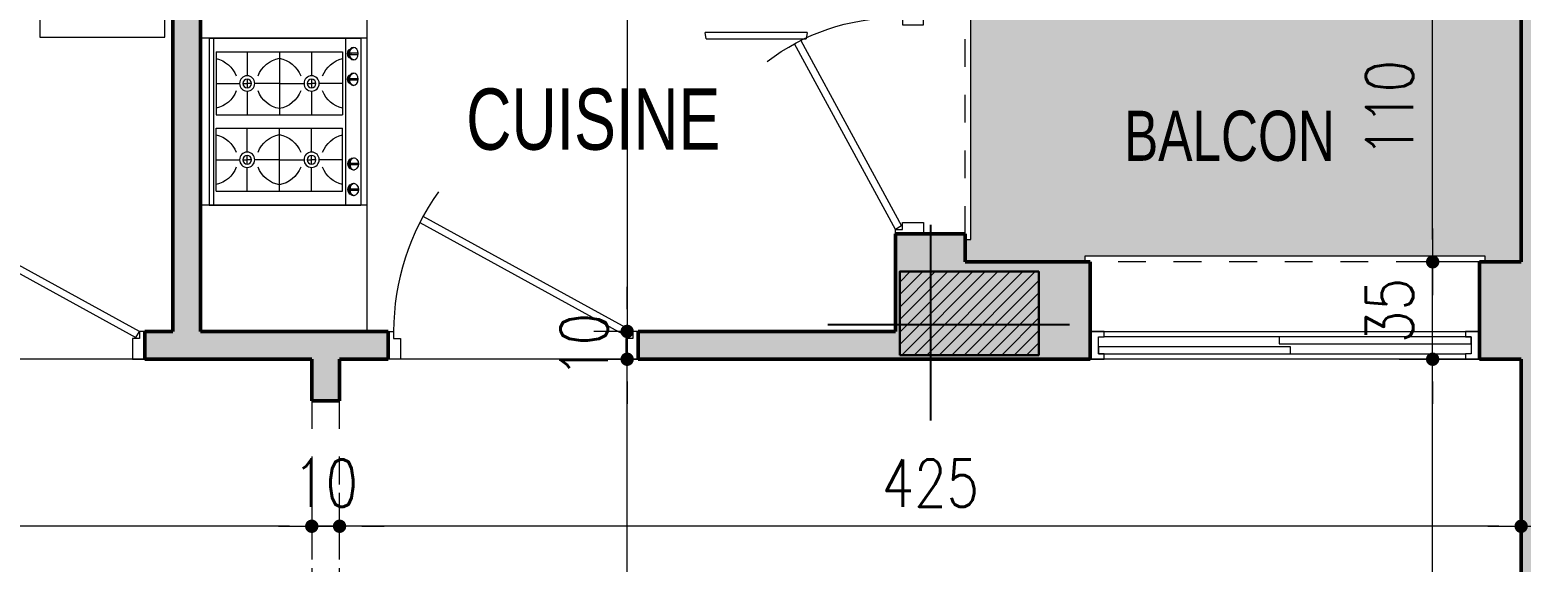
# Model space of a CAD drawing. Header units: millimetres. Extents: x 906 to 2589, y -1235 to -637.
# Drawn here: x 2458.44 to 2463.8, y -1215.09 to -1213.18 of the extents above; entities that cross this region are included whole.
import ezdxf

# ---------------------------------------------------------------- set-up
doc = ezdxf.new("R2010")
doc.units = ezdxf.units.MM
for name, pattern in [('AXES', [2, 1.25, -0.25, 0.25, -0.25]), ('CONTINOUS', [0]), ('HIDDEN', [0.375, 0.25, -0.125])]:
    doc.linetypes.add(name, pattern=pattern)
doc.layers.get('DEFPOINTS').update_dxf_attribs({"color": 255, "lineweight": 13})
for name, color, linetype, lineweight in [('A-signe', 7, 'Continuous', 9), ('APPUITS', 7, 'Continuous', 18), ('DIM.', 4, 'Continuous', 25), ('interrompu', 7, 'HIDDEN', 15), ('MENUISERIE', 7, 'Continuous', 13), ('MEUBLE', 35, 'Continuous', 15), ('MUR 0.5', 7, 'Continuous', 50), ('POTEAUX ARCH', 7, 'Continuous', 30), ('POTEAUX HACHURE', 7, 'Continuous', 15), ('SANITAIRE', 7, 'Continuous', 15), ('TEXTE', 7, 'Continuous', 20)]:
    doc.layers.add(name, color=color, linetype=linetype, lineweight=lineweight)
for name, color, linetype in [('AXE', 7, 'AXES'), ('TEINTE 3', 150, 'Continuous'), ('TEINTE SC', 254, 'Continuous')]:
    doc.layers.add(name, color=color, linetype=linetype)
doc.layers.add('HACH', color=7, linetype='Continuous', lineweight=5, true_color=0xd1d1d1)
doc.styles.add('atef', font='romans.shx', dxfattribs={"width": 0.8})
doc.styles.add('STYLE4', font='swisscl.ttf')
doc.dimstyles.new('COTEXT', dxfattribs={"dimscale": 0, "dimtxt": 0.17, "dimasz": 0.08, "dimexe": 0.015, "dimexo": 0.015, "dimgap": 0.07, "dimtad": 1, "dimdec": 0, "dimlfac": 100, "dimzin": 0, "dimdsep": 46, "dimtxsty": 'atef', "dimblk": 'SIG2', "dimcen": 0.15, "dimse1": 1, "dimse2": 1, "dimclrd": 256, "dimclre": 6, "dimclrt": 2, "dimadec": 0, "dimazin": 0, "dimtfac": 0.5, "dimtdec": 0, "dimtix": 1, "dimtmove": 2, "dimatfit": 1, "dimldrblk": 'SIG2', "dimfxl": 0.18, "dimtolj": 1, "dimtzin": 0, "dimlwd": 18, "dimarcsym": 0})

# ---------------------------------------------------------------- blocks, each defined once
blk = doc.blocks.new('PORTE 0.90')
at = {"layer": 'MENUISERIE'}
for points in [[(-0.7859, 0.3911), (-0.0325, -0.0217), (-0.02, 0), (-0.7742, 0.4132)], [(-0.9, 0), (-0.88, 0), (-0.88, -0.025), (-0.855, -0.025), (-0.855, -0.1), (-0.9, -0.1)], [(0, 0), (-0.02, 0), (-0.02, -0.025), (-0.045, -0.025), (-0.045, -0.1), (0, -0.1)]]:
    blk.add_lwpolyline(points, dxfattribs=at)
blk.add_arc((-0.02, 0), 0.86, 144.3645, 180, dxfattribs=at)
blk = doc.blocks.new('P - 0.80')
at = {"layer": 'MENUISERIE'}
for points in [[(-0.6991, 0.3412), (-0.0325, -0.0217), (-0.02, 0), (-0.6875, 0.3633)], [(-0.8, 0), (-0.78, 0), (-0.78, -0.025), (-0.755, -0.025), (-0.755, -0.1), (-0.8, -0.1)], [(0, 0), (-0.02, 0), (-0.02, -0.025), (-0.045, -0.025), (-0.045, -0.1), (0, -0.1)]]:
    blk.add_lwpolyline(points, dxfattribs=at)
blk.add_arc((-0.02, 0), 0.76, 142.5454, 180, dxfattribs=at)
blk = doc.blocks.new('SIG2')
at = {"layer": 'A-signe'}
for p, q in [((0, 1.5), (0, 0.5)), ((-1.5, 0), (-0.5, 0)), ((-0.5, 0), (0.5, 0)), ((0, 0.5), (0, -0.5)), ((0.5, 0), (1.5, 0)), ((0, -0.5), (0, -1.5))]:
    blk.add_line(p, q, dxfattribs=at)
at = {"layer": 'A-signe', "const_width": 0.3}
blk.add_lwpolyline([(-0.15, 0, 1), (0.15, 0, 1)], format="xyb", close=True, dxfattribs=at)
blk = doc.blocks.new('*D88')
at = {"layer": 'DEFPOINTS', "color": 0, "transparency": 16777216}
for p in [(2460.317, -1214.264), (2459.017, -1214.364), (2460.5848, -1214.364)]:
    blk.add_point(p, dxfattribs=at)
at = {"layer": 'DIM.', "lineweight": 18, "transparency": 16777216}
for p, q in [((2460.5848, -1214.184), (2460.5848, -1214.104)), ((2460.5848, -1214.264), (2460.5848, -1214.364)), ((2460.5848, -1214.444), (2460.5848, -1214.524))]:
    blk.add_line(p, q, dxfattribs=at)
at = {"layer": 'DIM.', "lineweight": 18, "transparency": 16777216, "xscale": 0.08, "yscale": 0.08, "zscale": 0.08}
for p, rotation in [((2460.5848, -1214.264), 270), ((2460.5848, -1214.364), 90)]:
    blk.add_blockref('SIG2', p, dxfattribs=dict(at, rotation=rotation))
at = {"layer": 'DIM.', "color": 2, "transparency": 16777216, "insert": (2460.4298, -1214.314), "char_height": 0.17, "attachment_point": 5, "rotation": 90, "style": 'atef'}
blk.add_mtext('\\A1;10', dxfattribs=at)
blk = doc.blocks.new('*D92')
at = {"layer": 'DEFPOINTS', "color": 0, "linetype": 'Continuous', "transparency": 16777216}
for p in [(2460.317, -1211.264), (2460.317, -1214.264), (2460.5848, -1214.264)]:
    blk.add_point(p, dxfattribs=at)
at = {"layer": 'DIM.', "linetype": 'Continuous', "lineweight": 18, "transparency": 16777216}
blk.add_line((2460.5848, -1211.344), (2460.5848, -1214.184), dxfattribs=at)
at = {"layer": 'DIM.', "linetype": 'Continuous', "lineweight": 18, "transparency": 16777216, "xscale": 0.08, "yscale": 0.08, "zscale": 0.08}
for p, rotation in [((2460.5848, -1211.264), 90), ((2460.5848, -1214.264), 270)]:
    blk.add_blockref('SIG2', p, dxfattribs=dict(at, rotation=rotation))
at = {"layer": 'DIM.', "color": 2, "linetype": 'Continuous', "transparency": 16777216, "insert": (2460.4298, -1212.764), "char_height": 0.17, "attachment_point": 5, "rotation": 90, "style": 'atef'}
blk.add_mtext('\\A1;300', dxfattribs=at)
blk = doc.blocks.new('KITCHEN  AID 30')
for p, q in [((-150, 0), (150, 0)), ((-150, 0), (-150, -272.5)), ((150, 0), (150, -272.5)), ((-150, -7.5), (150, -7.5)), ((-125, -12.5), (-125, -240)), ((-125, -12.5), (-12, -12.5)), ((-68.5, -12.5), (-68.5, -54.5)), ((-12, -12.5), (-12, -240)), ((12, -12.5), (12, -240)), ((125, -12.5), (12, -12.5)), ((68.5, -12.5), (68.5, -54.5)), ((125, -12.5), (125, -240)), ((-125, -68.3), (-82.2, -68.3)), ((-76.3, -68.3), (-60.7, -68.3)), ((-68.5, -60.4), (-68.5, -68.3)), ((-68.5, -76.1), (-68.5, -68.3)), ((-54.8, -68.3), (-12, -68.3)), ((54.8, -68.3), (12, -68.3)), ((76.3, -68.3), (60.7, -68.3)), ((68.5, -60.4), (68.5, -68.3)), ((68.5, -76.1), (68.5, -68.3)), ((125, -68.3), (82.2, -68.3)), ((-68.5, -126.5), (-68.5, -82)), ((68.5, -126.5), (68.5, -82)), ((-125, -126.2), (-12, -126.2)), ((-68.5, -126), (-68.5, -170.5)), ((125, -126.2), (12, -126.2)), ((68.5, -126), (68.5, -170.5)), ((-125, -184.2), (-82.2, -184.2)), ((-76.3, -184.2), (-60.7, -184.2)), ((-68.5, -176.4), (-68.5, -184.2)), ((-68.5, -192.1), (-68.5, -184.2)), ((-54.8, -184.2), (-12, -184.2)), ((54.8, -184.2), (12, -184.2)), ((76.3, -184.2), (60.7, -184.2)), ((68.5, -176.4), (68.5, -184.2)), ((68.5, -192.1), (68.5, -184.2)), ((125, -184.2), (82.2, -184.2)), ((-68.5, -240), (-68.5, -198)), ((68.5, -240), (68.5, -198)), ((-125, -240), (-12, -240)), ((125, -240), (12, -240)), ((-150, -245), (150, -245)), ((-123.2, -252.5), (-123.2, -268.1)), ((-120.7, -255.2), (-123.2, -255.2)), ((-120.7, -252.5), (-120.7, -268.1)), ((-77.2, -252.5), (-77.2, -268.1)), ((-74.7, -255.2), (-77.2, -255.2)), ((-74.7, -252.5), (-74.7, -268.1)), ((74.7, -252.7), (74.7, -268.2)), ((74.7, -255.4), (77.2, -255.4)), ((77.2, -252.7), (77.2, -268.2)), ((120.7, -252.7), (120.7, -268.2)), ((120.7, -255.4), (123.2, -255.4)), ((123.2, -252.7), (123.2, -268.2)), ((-150, -272.5), (150, -272.5))]:
    blk.add_line(p, q)
for centre, radius in [((-68.5, -68.3), 13.7), ((-68.5, -68.3), 7.82), ((68.5, -68.3), 13.7), ((68.5, -68.3), 7.82), ((-68.5, -184.2), 13.7), ((-68.5, -184.2), 7.82), ((68.5, -184.2), 13.7), ((68.5, -184.2), 7.82)]:
    blk.add_circle(centre, radius)
for centre, start, end in [((-63.7, -1.3), 192.7674, 248.8188), ((-73.3, -1.3), 291.1812, 347.2326), ((73.3, -1.3), 192.7674, 248.8188), ((63.7, -1.3), 291.1812, 347.2326), ((-63.7, -135.2), 111.1812, 170.1161), ((-73.3, -135.2), 9.8839, 68.8188), ((73.3, -135.2), 111.1812, 170.1161), ((63.7, -135.2), 9.8839, 68.8188), ((-63.7, -117.3), 189.8839, 248.8188), ((-73.3, -117.3), 291.1812, 350.1161), ((73.3, -117.3), 189.8839, 248.8188), ((63.7, -117.3), 291.1812, 350.1161), ((-63.7, -251.2), 111.1812, 167.2326), ((-73.3, -251.2), 12.7674, 68.8188), ((73.3, -251.2), 111.1812, 167.2326), ((63.7, -251.2), 12.7674, 68.8188)]:
    blk.add_arc(centre, 50.7, start, end)
for centre in [(-122, -259.4), (-76, -259.4)]:
    blk.add_ellipse(centre, major_axis=(-11.1, 0), ratio=0.7838)
for centre, major_axis, ratio, start_param, end_param in [((-122, -261.2), (-11.1, 0), 0.7838, 3.244352, 6.180426), ((-122, -254.5), (-8.35, 0), 0.700025, 3.302477, 6.122301), ((-76, -261.2), (-11.1, 0), 0.7838, 3.244352, 6.180426), ((-76, -254.5), (-8.35, 0), 0.700025, 3.302477, 6.122301)]:
    blk.add_ellipse(centre, major_axis=major_axis, ratio=ratio, start_param=start_param, end_param=end_param)
at = {"extrusion": (0, 0, -1)}
for centre in [(76, -259.6), (122, -259.6)]:
    blk.add_ellipse(centre, major_axis=(11.1, 0), ratio=0.7838, dxfattribs=at)
for centre, major_axis, ratio, start_param, end_param in [((76, -261.4), (11.1, 0), 0.7838, 3.244352, 6.180426), ((76, -254.7), (8.35, 0), 0.700025, 3.302477, 6.122301), ((122, -261.4), (11.1, 0), 0.7838, 3.244352, 6.180426), ((122, -254.7), (8.35, 0), 0.700025, 3.302477, 6.122301)]:
    blk.add_ellipse(centre, major_axis=major_axis, ratio=ratio, start_param=start_param, end_param=end_param, dxfattribs=at)
blk = doc.blocks.new('*D319')
at = {"layer": 'DEFPOINTS', "color": 0, "transparency": 16777216}
for p in [(2460.1749, -1214.364), (2460.5848, -1214.364), (2460.1219, -1218.264)]:
    blk.add_point(p, dxfattribs=at)
at = {"layer": 'DIM.', "lineweight": 18, "transparency": 16777216}
blk.add_line((2460.5848, -1218.184), (2460.5848, -1214.444), dxfattribs=at)
at = {"layer": 'DIM.', "lineweight": 18, "transparency": 16777216, "xscale": 0.08, "yscale": 0.08, "zscale": 0.08}
for p, rotation in [((2460.5848, -1214.364), 90), ((2460.5848, -1218.264), 270)]:
    blk.add_blockref('SIG2', p, dxfattribs=dict(at, rotation=rotation))
at = {"layer": 'DIM.', "color": 2, "transparency": 16777216, "insert": (2460.4298, -1216.314), "char_height": 0.17, "attachment_point": 5, "rotation": 90, "style": 'atef'}
blk.add_mtext('\\A1;390', dxfattribs=at)
blk = doc.blocks.new('*D320')
at = {"layer": 'DEFPOINTS', "color": 0, "transparency": 16777216}
for p in [(2463.482, -1214.364), (2463.8004, -1214.364), (2463.8004, -1217.2647)]:
    blk.add_point(p, dxfattribs=at)
at = {"layer": 'DIM.', "lineweight": 18, "transparency": 16777216}
blk.add_line((2463.482, -1217.1847), (2463.482, -1214.444), dxfattribs=at)
at = {"layer": 'DIM.', "lineweight": 18, "transparency": 16777216, "xscale": 0.08, "yscale": 0.08, "zscale": 0.08}
for p, rotation in [((2463.482, -1214.364), 90), ((2463.482, -1217.2647), 270)]:
    blk.add_blockref('SIG2', p, dxfattribs=dict(at, rotation=rotation))
at = {"layer": 'DIM.', "color": 2, "transparency": 16777216, "insert": (2463.327, -1215.8144), "char_height": 0.17, "attachment_point": 5, "rotation": 90, "style": 'atef'}
blk.add_mtext('\\A1;290', dxfattribs=at)
blk = doc.blocks.new('*D366')
at = {"layer": 'DEFPOINTS', "color": 0, "transparency": 16777216}
for p in [(2459.5504, -1214.7184), (2463.8004, -1214.7184), (2459.5504, -1214.964)]:
    blk.add_point(p, dxfattribs=at)
at = {"layer": 'DIM.', "lineweight": 18, "transparency": 16777216}
blk.add_line((2463.7204, -1214.964), (2459.6304, -1214.964), dxfattribs=at)
at = {"layer": 'DIM.', "lineweight": 18, "transparency": 16777216, "xscale": 0.08, "yscale": 0.08, "zscale": 0.08, "rotation": 180}
blk.add_blockref('SIG2', (2459.5504, -1214.964), dxfattribs=at)
at = {"layer": 'DIM.', "lineweight": 18, "transparency": 16777216, "xscale": 0.08, "yscale": 0.08, "zscale": 0.08}
blk.add_blockref('SIG2', (2463.8004, -1214.964), dxfattribs=at)
at = {"layer": 'DIM.', "color": 2, "transparency": 16777216, "insert": (2461.6754, -1214.809), "char_height": 0.17, "attachment_point": 5, "style": 'atef'}
blk.add_mtext('\\A1;425', dxfattribs=at)
blk = doc.blocks.new('*D367')
at = {"layer": 'DEFPOINTS', "color": 0, "transparency": 16777216}
for p in [(2459.4504, -1214.439), (2459.5504, -1214.7184), (2459.4504, -1214.964)]:
    blk.add_point(p, dxfattribs=at)
at = {"layer": 'DIM.', "lineweight": 18, "transparency": 16777216}
for p, q in [((2459.3704, -1214.964), (2459.2904, -1214.964)), ((2459.5504, -1214.964), (2459.4504, -1214.964)), ((2459.6304, -1214.964), (2459.7104, -1214.964))]:
    blk.add_line(p, q, dxfattribs=at)
at = {"layer": 'DIM.', "lineweight": 18, "transparency": 16777216, "xscale": 0.08, "yscale": 0.08, "zscale": 0.08}
blk.add_blockref('SIG2', (2459.4504, -1214.964), dxfattribs=at)
at = {"layer": 'DIM.', "lineweight": 18, "transparency": 16777216, "xscale": 0.08, "yscale": 0.08, "zscale": 0.08, "rotation": 180}
blk.add_blockref('SIG2', (2459.5504, -1214.964), dxfattribs=at)
at = {"layer": 'DIM.', "color": 2, "transparency": 16777216, "insert": (2459.5004, -1214.809), "char_height": 0.17, "attachment_point": 5, "style": 'atef'}
blk.add_mtext('\\A1;10', dxfattribs=at)
blk = doc.blocks.new('*D368')
at = {"layer": 'DEFPOINTS', "color": 0, "transparency": 16777216}
for p in [(2456.0504, -1214.364), (2459.4504, -1214.439), (2456.0504, -1214.964)]:
    blk.add_point(p, dxfattribs=at)
at = {"layer": 'DIM.', "lineweight": 18, "transparency": 16777216}
blk.add_line((2459.3704, -1214.964), (2456.1304, -1214.964), dxfattribs=at)
at = {"layer": 'DIM.', "lineweight": 18, "transparency": 16777216, "xscale": 0.08, "yscale": 0.08, "zscale": 0.08, "rotation": 180}
blk.add_blockref('SIG2', (2456.0504, -1214.964), dxfattribs=at)
at = {"layer": 'DIM.', "lineweight": 18, "transparency": 16777216, "xscale": 0.08, "yscale": 0.08, "zscale": 0.08}
blk.add_blockref('SIG2', (2459.4504, -1214.964), dxfattribs=at)
at = {"layer": 'DIM.', "color": 2, "transparency": 16777216, "insert": (2457.7504, -1214.809), "char_height": 0.17, "attachment_point": 5, "style": 'atef'}
blk.add_mtext('\\A1;340', dxfattribs=at)
blk = doc.blocks.new('*D246')
at = {"layer": 'DEFPOINTS', "color": 0, "transparency": 16777216}
for p in [(2463.482, -1214.014), (2463.8004, -1214.014), (2463.8004, -1214.364)]:
    blk.add_point(p, dxfattribs=at)
at = {"layer": 'DIM.', "lineweight": 18, "transparency": 16777216}
for p, q in [((2463.482, -1213.934), (2463.482, -1213.854)), ((2463.482, -1214.364), (2463.482, -1214.014)), ((2463.482, -1214.444), (2463.482, -1214.524))]:
    blk.add_line(p, q, dxfattribs=at)
at = {"layer": 'DIM.', "lineweight": 18, "transparency": 16777216, "xscale": 0.08, "yscale": 0.08, "zscale": 0.08}
for p, rotation in [((2463.482, -1214.014), 270), ((2463.482, -1214.364), 90)]:
    blk.add_blockref('SIG2', p, dxfattribs=dict(at, rotation=rotation))
at = {"layer": 'DIM.', "color": 2, "transparency": 16777216, "insert": (2463.327, -1214.189), "char_height": 0.17, "attachment_point": 5, "rotation": 90, "style": 'atef'}
blk.add_mtext('\\A1;35', dxfattribs=at)
blk = doc.blocks.new('*D247')
at = {"layer": 'DEFPOINTS', "color": 0, "transparency": 16777216}
for p in [(2463.482, -1212.914), (2463.8004, -1212.914), (2463.8004, -1214.014)]:
    blk.add_point(p, dxfattribs=at)
at = {"layer": 'DIM.', "lineweight": 18, "transparency": 16777216}
blk.add_line((2463.482, -1213.934), (2463.482, -1212.994), dxfattribs=at)
at = {"layer": 'DIM.', "lineweight": 18, "transparency": 16777216, "xscale": 0.08, "yscale": 0.08, "zscale": 0.08}
for p, rotation in [((2463.482, -1212.914), 90), ((2463.482, -1214.014), 270)]:
    blk.add_blockref('SIG2', p, dxfattribs=dict(at, rotation=rotation))
at = {"layer": 'DIM.', "color": 2, "transparency": 16777216, "insert": (2463.327, -1213.464), "char_height": 0.17, "attachment_point": 5, "rotation": 90, "style": 'atef'}
blk.add_mtext('\\A1;110', dxfattribs=at)

msp = doc.modelspace()

# ---------------------------------------------------------------- hatches: boundary and pattern name
at = {"layer": 'POTEAUX HACHURE'}
h = msp.add_hatch(dxfattribs=at)
h.set_pattern_fill('ANSI31', color=256, scale=0.01)
h.set_pattern_definition([(45, (1356.29259, -320.84866), (-0.0224506403, 0.0224506403), [])])
h.paths.add_polyline_path([(2461.5654, -1214.3491), (2462.0654, -1214.3491), (2462.0654, -1214.049), (2461.5654, -1214.049)])
at = {"layer": 'TEINTE 3', "linetype": 'CONTINOUS'}
h = msp.add_hatch(color=256, dxfattribs=at)
h.dxf.hatch_style = 1
h.paths.add_polyline_path([(2459.2004, -1210.714), (2458.4004, -1210.714), (2458.4004, -1210.634), (2458.1504, -1210.634), (2458.1504, -1210.964), (2458.9504, -1210.964), (2458.9504, -1214.264), (2458.8504, -1214.264), (2458.8504, -1214.364), (2459.4504, -1214.364), (2459.4504, -1214.514), (2459.5504, -1214.514), (2459.5504, -1214.364), (2459.7249, -1214.364), (2459.7249, -1214.264), (2459.0504, -1214.264), (2459.0504, -1211.264), (2459.8005, -1211.264), (2459.8005, -1210.934), (2459.5505, -1210.934), (2459.5505, -1211.014), (2459.2004, -1211.014)])
h = msp.add_hatch(color=256, dxfattribs=at)
h.dxf.hatch_style = 1
h.paths.add_polyline_path([(2463.9004, -1212.914), (2463.8004, -1212.914), (2463.8004, -1214.014), (2463.6504, -1214.014), (2463.6504, -1214.364), (2463.8004, -1214.364), (2463.8004, -1217.2647), (2463.5677, -1217.4973), (2463.6384, -1217.568), (2463.9004, -1217.3061)])
h = msp.add_hatch(color=256, dxfattribs=at)
h.dxf.hatch_style = 1
h.paths.add_polyline_path([(2462.2504, -1214.014), (2461.8004, -1214.014), (2461.8004, -1213.914), (2461.5504, -1213.914), (2461.5504, -1214.264), (2460.6249, -1214.264), (2460.6249, -1214.364), (2462.2504, -1214.364)])
at = {"layer": 'TEINTE SC'}
h = msp.add_hatch(color=256, dxfattribs=at)
h.dxf.hatch_style = 1
h.paths.add_polyline_path([(2463.8004, -1213.014), (2461.8004, -1213.014), (2461.8004, -1213.094), (2461.8205, -1213.094), (2461.8205, -1213.934), (2461.8004, -1213.934), (2461.8004, -1214.014), (2462.2304, -1214.014), (2462.2304, -1213.994), (2463.6704, -1213.9941), (2463.6704, -1214.014), (2463.8004, -1214.014)])

# ---------------------------------------------------------------- linework, layer by layer
at = {"layer": 'APPUITS'}
for points in [[(2461.8005, -1213.934), (2461.8205, -1213.934), (2461.8205, -1213.094), (2461.8005, -1213.094)], [(2463.6704, -1214.014), (2463.6704, -1213.994), (2462.2304, -1213.994), (2462.2304, -1214.014)]]:
    msp.add_lwpolyline(points, dxfattribs=at)
at = {"layer": 'AXE'}
for p, q in [((2461.6754, -1213.8809), (2461.6754, -1214.5839)), ((2461.307, -1214.239), (2462.1756, -1214.239))]:
    msp.add_line(p, q, dxfattribs=at)
at = {"layer": 'HACH'}
msp.add_line((2461.8004, -1214.0102), (2461.8004, -1213.914), dxfattribs=at)
msp.add_lwpolyline([(2461.8004, -1214.0102), (2461.8004, -1213.914)], dxfattribs=at)
msp.add_lwpolyline([(2461.8004, -1214.0102), (2461.8004, -1213.914)], dxfattribs=at)
at = {"layer": 'interrompu', "ltscale": 0.2}
for p, q in [((2461.8005, -1213.914), (2461.8005, -1213.114)), ((2463.6504, -1214.014), (2462.2504, -1214.014)), ((2459.4504, -1214.514), (2459.4504, -1215.414)), ((2459.5504, -1215.414), (2459.5504, -1214.514))]:
    msp.add_line(p, q, dxfattribs=at)
at = {"layer": 'MENUISERIE', "color": 2, "linetype": 'Continuous'}
for p, q in [((2462.2504, -1214.2641), (2463.6504, -1214.2641)), ((2463.6004, -1214.2841), (2462.3004, -1214.2841)), ((2463.6504, -1214.3641), (2462.2504, -1214.3641)), ((2462.3004, -1214.3441), (2463.6004, -1214.3441))]:
    msp.add_line(p, q, dxfattribs=at)
at = {"layer": 'MENUISERIE'}
for p, q in [((2458.8504, -1214.364), (2457.9504, -1214.364)), ((2460.6249, -1214.364), (2459.7249, -1214.364))]:
    msp.add_line(p, q, dxfattribs=at)
at = {"layer": 'MENUISERIE', "color": 2, "linetype": 'Continuous', "extrusion": (0, 0, -1)}
for points in [[(-2462.2504, -1214.2641), (-2462.2504, -1214.3641), (-2462.3004, -1214.3641), (-2462.3004, -1214.3441), (-2462.2804, -1214.3441), (-2462.2804, -1214.2841), (-2462.3004, -1214.2841), (-2462.3004, -1214.2641), (-2462.3004, -1214.2641)], [(-2463.6504, -1214.2641), (-2463.6004, -1214.2641), (-2463.6004, -1214.2841), (-2463.6204, -1214.2841), (-2463.6204, -1214.3441), (-2463.6004, -1214.3441), (-2463.6004, -1214.3641), (-2463.6504, -1214.3641), (-2463.6504, -1214.3641)], [(-2462.2804, -1214.3191), (-2462.2804, -1214.3441), (-2462.9704, -1214.3441), (-2462.9704, -1214.3191), (-2462.9704, -1214.3191)], [(-2462.9304, -1214.2841), (-2462.9304, -1214.3091), (-2463.6204, -1214.3091), (-2463.6204, -1214.2841), (-2463.6204, -1214.2841)]]:
    msp.add_lwpolyline(points, close=True, dxfattribs=at)
at = {"layer": 'MEUBLE'}
for p, q in [((2460.8694, -1213.2124), (2460.8659, -1213.19)), ((2461.232, -1213.19), (2460.8659, -1213.19)), ((2461.2319, -1213.19), (2461.2284, -1213.2124)), ((2460.8694, -1213.2124), (2461.2284, -1213.2124))]:
    msp.add_line(p, q, dxfattribs=at)
msp.add_lwpolyline([(2458.9223, -1211.2069), (2458.4723, -1211.2069), (2458.4723, -1213.2069), (2458.9223, -1213.2069)], close=True, dxfattribs=at)
at = {"layer": 'MUR 0.5'}
for p, q in [((2458.9504, -1210.964), (2458.9504, -1214.264)), ((2459.0504, -1211.264), (2459.0504, -1214.264)), ((2463.8004, -1212.914), (2463.8004, -1214.014)), ((2461.5504, -1213.914), (2461.5504, -1214.2641)), ((2461.5504, -1213.914), (2461.8005, -1213.914)), ((2461.8004, -1213.914), (2461.8004, -1214.014)), ((2461.8004, -1214.014), (2462.2504, -1214.014)), ((2462.2504, -1214.014), (2462.2504, -1214.3641)), ((2463.6504, -1214.014), (2463.6504, -1214.3641)), ((2463.6504, -1214.014), (2463.8004, -1214.014)), ((2458.8504, -1214.264), (2458.8504, -1214.364)), ((2458.8504, -1214.264), (2458.9504, -1214.264)), ((2459.0504, -1214.264), (2459.7249, -1214.264)), ((2459.7249, -1214.264), (2459.7249, -1214.364)), ((2460.6249, -1214.264), (2461.5504, -1214.264)), ((2460.6249, -1214.264), (2460.6249, -1214.364)), ((2458.8504, -1214.364), (2459.4504, -1214.364)), ((2459.4504, -1214.364), (2459.4504, -1214.514)), ((2459.5504, -1214.364), (2459.7249, -1214.364)), ((2459.5504, -1214.364), (2459.5504, -1214.514)), ((2460.6249, -1214.364), (2462.2504, -1214.364)), ((2463.6504, -1214.364), (2463.8004, -1214.364)), ((2463.8004, -1214.364), (2463.8004, -1217.2647)), ((2459.5504, -1214.514), (2459.4504, -1214.514))]:
    msp.add_line(p, q, dxfattribs=at)
at = {"layer": 'POTEAUX ARCH'}
msp.add_lwpolyline([(2461.5654, -1214.3491), (2462.0654, -1214.3491), (2462.0654, -1214.049), (2461.5654, -1214.049)], close=True, dxfattribs=at)
at = {"layer": 'SANITAIRE'}
for p, q in [((2459.6492, -1214.264), (2459.6492, -1211.264)), ((2459.6492, -1213.2102), (2459.049, -1213.2102)), ((2459.6492, -1213.8102), (2459.049, -1213.8102))]:
    msp.add_line(p, q, dxfattribs=at)

# ---------------------------------------------------------------- block references
at = {"layer": 'MENUISERIE', "xscale": -1, "rotation": 90}
msp.add_blockref('P - 0.80', (2461.5504, -1213.9178), dxfattribs=at)
at = {"layer": 'MENUISERIE'}
for p in [(2458.8504, -1214.264), (2460.6249, -1214.264)]:
    msp.add_blockref('PORTE 0.90', p, dxfattribs=at)
at = {"layer": 'SANITAIRE', "xscale": -0.002, "yscale": 0.002, "zscale": 0.002, "rotation": 90}
msp.add_blockref('KITCHEN  AID 30', (2459.0815, -1213.5102), dxfattribs=at)

# ---------------------------------------------------------------- texts
at = {"layer": 'TEXTE', "style": 'STYLE4'}
for s, height, p in [('CUISINE', 0.22, (2460.0058, -1213.6113)), ('BALCON', 0.18, (2462.372, -1213.6513))]:
    msp.add_text(s, height=height, dxfattribs=at).set_placement(p)

# ---------------------------------------------------------------- dimensions: what is measured, and where the dimension line sits
at = {"layer": 'DIM.', "linetype": 'Continuous'}
dim = msp.add_linear_dim(base=(2460.5848, -1214.264), p1=(2460.317, -1211.264), p2=(2460.317, -1214.264), angle=90, dimstyle='COTEXT', override={"dimscale": 1}, dxfattribs=at)
dim.commit()
dim.dimension.update_dxf_attribs({"geometry": '*D92', "text_midpoint": (2460.4298, -1212.764)})
at = {"layer": 'DIM.'}
for base, p1, p2, picture, middle in [((2463.482, -1212.914), (2463.8004, -1214.014), (2463.8004, -1212.914), '*D247', (2463.327, -1213.464)), ((2463.482, -1214.014), (2463.8004, -1214.364), (2463.8004, -1214.014), '*D246', (2463.327, -1214.189)), ((2460.5848, -1214.364), (2460.317, -1214.264), (2459.017, -1214.364), '*D88', (2460.4298, -1214.314)), ((2460.5848, -1214.364), (2460.1219, -1218.264), (2460.1749, -1214.364), '*D319', (2460.4298, -1216.314)), ((2463.482, -1214.364), (2463.8004, -1217.2647), (2463.8004, -1214.364), '*D320', (2463.327, -1215.8144))]:
    dim = msp.add_linear_dim(base=base, p1=p1, p2=p2, angle=90, dimstyle='COTEXT', override={"dimscale": 1}, dxfattribs=at)
    dim.commit()
    dim.dimension.update_dxf_attribs({"geometry": picture, "text_midpoint": middle})
for base, p1, p2, picture, middle in [((2456.0504, -1214.964), (2459.4504, -1214.439), (2456.0504, -1214.364), '*D368', (2457.7504, -1214.809)), ((2459.4504, -1214.964), (2459.5504, -1214.7184), (2459.4504, -1214.439), '*D367', (2459.5004, -1214.809)), ((2459.5504, -1214.964), (2463.8004, -1214.7184), (2459.5504, -1214.7184), '*D366', (2461.6754, -1214.809))]:
    dim = msp.add_linear_dim(base=base, p1=p1, p2=p2, dimstyle='COTEXT', override={"dimscale": 1}, dxfattribs=at)
    dim.commit()
    dim.dimension.update_dxf_attribs({"geometry": picture, "text_midpoint": middle})

doc.saveas('drawing.dxf')
